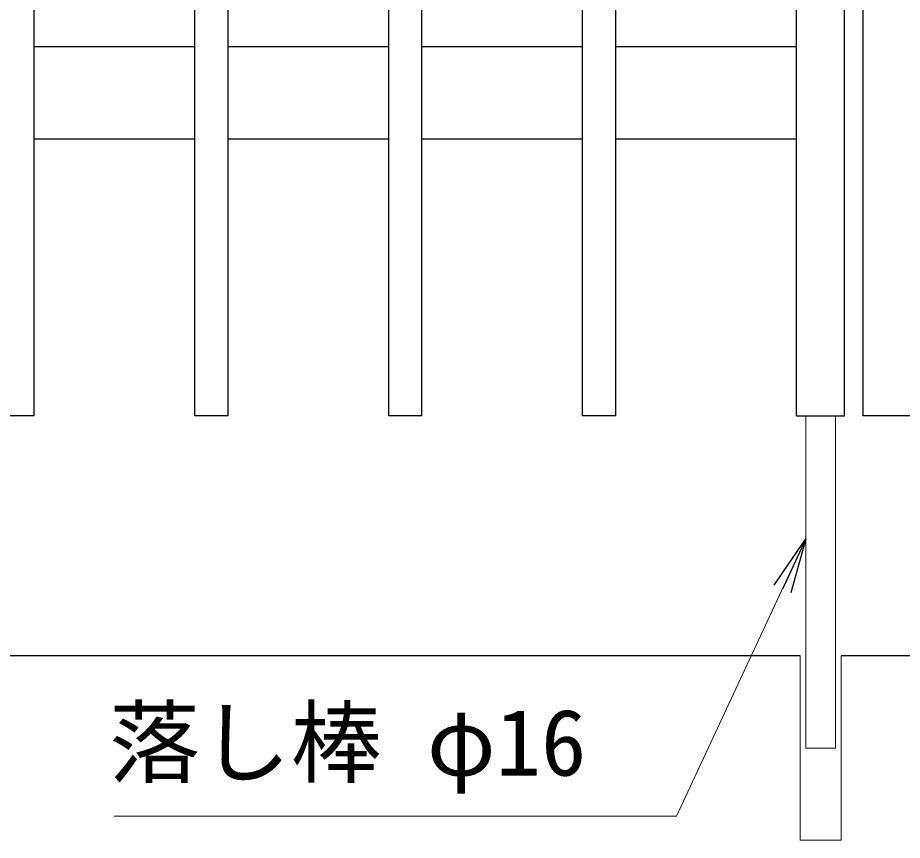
# Model space of a CAD drawing. Units: millimetres, scale not verified. Extents: x -4204 to 4196, y -2971 to 2969.
# Drawn here: x -2225.9 to -1746.7, y -1142.6 to -696.8 of the extents above; entities that cross this region are included whole.
import ezdxf
from ezdxf.enums import TextEntityAlignment as Align

# ---------------------------------------------------------------- set-up
doc = ezdxf.new("R2010")
doc.units = ezdxf.units.MM
doc.header["$LTSCALE"] = 10
for name, color, linetype, lineweight in [('0-1_0', 7, 'Continuous', 25), ('0-3_D-STR1', 1, 'Continuous', 25), ('0-5_D-BGD', 7, 'Continuous', 25), ('0-6_D-STR3', 3, 'Continuous', 13), ('0-A_D-STR-TXT', 7, 'Continuous', 13)]:
    doc.layers.add(name, color=color, linetype=linetype, lineweight=lineweight)
doc.styles.add('ＭＳ ゴシック', font='')
doc.styles.get('ＭＳ ゴシック').set_extended_font_data('MS Gothic')

# ---------------------------------------------------------------- blocks, each defined once
blk = doc.blocks.new('_OPEN')
at = {"layer": '0-1_0'}
blk.add_line((0, 0), (-10, 0), dxfattribs=at)
blk.add_lwpolyline([(-10, 1.667), (0, 0), (-10, -1.667)], dxfattribs=at)

msp = doc.modelspace()

# ---------------------------------------------------------------- linework, layer by layer
at = {"layer": '0-3_D-STR1'}
for p, q in [((-2129.95, -912.57), (-2129.95, 487.43)), ((-2024.95, -912.57), (-2024.95, 487.43)), ((-1919.95, -912.57), (-1919.95, 487.43)), ((-1803.95, -912.57), (-1803.95, 487.43)), ((-1777.95, -912.57), (-1777.95, 487.43)), ((-1767.95, -912.57), (-1767.95, 487.43)), ((-2129.95, -712.57), (-2216.95, -712.57)), ((-2024.95, -712.57), (-2111.95, -712.57)), ((-1919.95, -712.57), (-2006.95, -712.57)), ((-1803.95, -712.57), (-1901.95, -712.57)), ((-2129.95, -762.57), (-2216.95, -762.57)), ((-2024.95, -762.57), (-2111.95, -762.57)), ((-1919.95, -762.57), (-2006.95, -762.57)), ((-1803.95, -762.57), (-1901.95, -762.57)), ((-2216.95, -912.57), (-2234.95, -912.57)), ((-2111.95, -912.57), (-2129.95, -912.57)), ((-2006.95, -912.57), (-2024.95, -912.57)), ((-1901.95, -912.57), (-1919.95, -912.57)), ((-1803.95, -912.57), (-1777.95, -912.57)), ((-1741.95, -912.57), (-1767.95, -912.57))]:
    msp.add_line(p, q, dxfattribs=at)
for points in [[(-2216.95, -912.57), (-2216.95, 487.43), (-2234.95, 487.43)], [(-2111.95, -912.57), (-2111.95, 487.43), (-2129.95, 487.43)], [(-2006.95, -912.57), (-2006.95, 487.43), (-2024.95, 487.43)], [(-1901.95, -912.57), (-1901.95, 487.43), (-1919.95, 487.43)]]:
    msp.add_lwpolyline(points, dxfattribs=at)
at = {"layer": '0-5_D-BGD'}
for p, q in [((-1802.05, -1042.57), (-2768.95, -1042.57)), ((-776.95, -1042.57), (-1779.85, -1042.57))]:
    msp.add_line(p, q, dxfattribs=at)
at = {"layer": '0-6_D-STR3'}
for p, q in [((-1798.95, -1092.57), (-1798.95, -912.57)), ((-1782.95, -1092.57), (-1782.95, -912.57)), ((-1802.05, -1142.57), (-1802.05, -1042.57)), ((-1779.85, -1142.57), (-1779.85, -1042.57)), ((-1782.95, -1092.57), (-1798.95, -1092.57)), ((-1779.85, -1142.57), (-1802.05, -1142.57))]:
    msp.add_line(p, q, dxfattribs=at)
at = {"layer": '0-A_D-STR-TXT'}
msp.add_lwpolyline([(-2173.74, -1129.49), (-1869.05, -1129.49), (-1799.79, -981.02)], dxfattribs=at)

# ---------------------------------------------------------------- block references
at = {"layer": '0-A_D-STR-TXT', "xscale": 3, "yscale": 3, "rotation": 64.99385}
msp.add_blockref('_OPEN', (-1798.95, -979.2), dxfattribs=at)

# ---------------------------------------------------------------- texts
at = {"layer": '0-A_D-STR-TXT', "style": 'ＭＳ ゴシック'}
msp.add_text('落し棒 φ16', height=36.07, dxfattribs=at).set_placement((-2176.4, -1118.34), align=Align.BOTTOM_LEFT)

doc.saveas('drawing.dxf')
